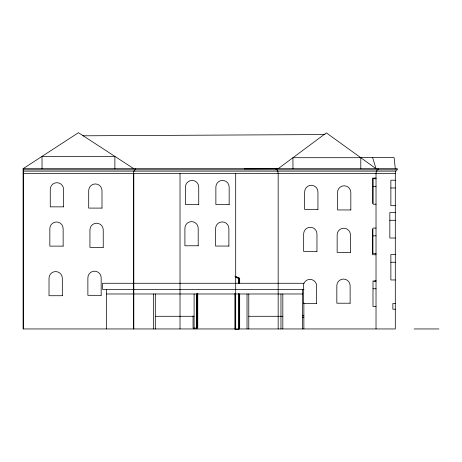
<?xml version="1.0" encoding="UTF-8"?>
<svg xmlns="http://www.w3.org/2000/svg" width="462" height="462" viewBox="0 0 462 462"><rect width="100%" height="100%" fill="white"/><g stroke="black" fill="none" stroke-linecap="round" stroke-linejoin="round"><path stroke-width="0.69" d="M133.784 171.125L133.414 173.545L133.414 328.95M376.391 171.125L376.022 173.545L376.022 328.95M133.807 168.688L78.453 132.71L23.1 168.688L23.1 328.95L395.299 328.95L395.299 173.545L395.668 171.125M82.819 135.805L325.034 134.546M244.323 168.861L278.17 168.688L326.363 132.877L376.022 168.688L372.643 157.652L359.413 157.299M372.643 157.652L394.115 157.652L395.299 168.688M23.1 168.688L397.366 168.688L397.366 169.797L23.597 169.797M23.597 171.125L396.188 171.125L396.188 169.797M23.1 173.545L395.299 173.545M376.022 178.089L372.551 178.089L372.551 203.569M376.022 178.725L373.146 178.725L373.146 204.204L376.022 204.204M395.299 180.209L390.869 180.209L390.869 205.688L395.299 205.688M373.146 186.481L376.022 186.481M390.869 187.965L395.299 187.965M395.299 212.537L389.836 212.537L389.836 238.017L395.299 238.017M389.836 220.287L395.299 220.287M376.022 228.084L372.921 228.084L372.921 253.563L376.022 253.563M372.921 235.839L376.022 235.839M395.299 254.493L390.869 254.493L390.869 279.972L395.299 279.972M376.022 254.753L372.551 254.753L372.551 229.273M390.869 262.249L395.299 262.249M376.022 280.96L373.885 281.225M376.022 281.012L372.996 281.012L372.996 306.497L376.022 306.439M303.979 283.27L102.547 283.27L102.547 289.368L304.042 289.368M372.996 288.767L376.022 288.767M106.606 293.982L302.616 293.982M395.299 303.47L392.862 303.47L392.862 309.217L395.299 309.217M302.616 315.858L303.869 315.858M155.307 316.291L194.104 316.291M248.781 316.291L282.831 316.291M302.616 317.51L303.869 317.51M196.512 327.766L197.765 327.766L197.765 293.607M414.085 328.95L438.9 328.95M235.089 276.27L239.68 278.211L239.68 283.212M235.106 276.547L239.039 278.211L239.039 283.212M235.453 277.171L238.733 278.557L238.733 283.558M277.801 171.125L278.17 173.545L278.17 328.95M378.089 168.688L378.089 169.797M376.911 169.797L376.911 171.125M360.793 168.688L360.793 157.704L292.948 157.704L292.948 168.688M303.869 302.974L303.869 328.95M302.616 289.368L302.616 328.95M282.831 293.982L282.831 328.95M280.965 293.982L280.965 328.95M277.281 169.797L277.281 171.125M276.103 168.688L276.103 169.797M248.781 293.982L248.781 328.95M247.02 293.982L247.02 328.95M239.68 293.936L239.68 328.95M239.039 293.936L239.039 328.95M238.733 293.561L238.733 329.291L234.962 329.291L234.962 293.335M235.701 173.545L235.701 328.95M235.273 293.711L235.273 328.95M197.13 293.607L197.13 327.766M196.945 293.982L196.945 328.95M196.818 293.947L196.818 328.112L193.052 328.112L193.052 315.881M194.104 293.982L194.104 328.95M180.018 173.545L180.018 328.95M155.307 293.982L155.307 328.95M153.638 293.982L153.638 328.95M135.482 168.688L135.482 169.797M134.303 169.797L134.303 171.125M133.807 173.545L133.807 328.95M114.876 168.688L114.876 156.381L42.03 156.381L42.03 168.688M106.606 289.368L106.606 328.95M23.597 168.688L23.597 328.95M198.741 204.574L185.447 204.574L185.447 187.07A6.647 6.647 0 0 1 192.094 180.423A6.647 6.647 0 0 1 198.741 187.07L198.741 204.574M229.164 204.574L215.87 204.574L215.87 187.07A6.647 6.647 0 0 1 222.517 180.423A6.647 6.647 0 0 1 229.164 187.07L229.164 204.574M63.554 206.855L50.26 206.855L50.26 189.351A6.647 6.647 0 0 1 56.907 182.704A6.647 6.647 0 0 1 63.554 189.351L63.554 206.855M101.998 208.091L88.704 208.091L88.704 190.587A6.647 6.647 0 0 1 95.351 183.945A6.647 6.647 0 0 1 101.998 190.587L101.998 208.091M317.937 209.43L304.649 209.43L304.649 191.932A6.647 6.647 0 0 1 311.29 185.285A6.647 6.647 0 0 1 317.937 191.932L317.937 209.43M350.825 209.95L337.531 209.95L337.531 192.446A6.647 6.647 0 0 1 344.178 185.799A6.647 6.647 0 0 1 350.825 192.446L350.825 209.95M198.198 245.778L184.904 245.778L184.904 228.274A6.647 6.647 0 0 1 191.551 221.627A6.647 6.647 0 0 1 198.198 228.274L198.198 245.778M63.138 246.125L49.844 246.125L49.844 228.621A6.647 6.647 0 0 1 56.491 221.974A6.647 6.647 0 0 1 63.138 228.621L63.138 246.125M228.886 246.055L215.598 246.055L215.598 228.551A6.647 6.647 0 0 1 222.245 221.904A6.647 6.647 0 0 1 228.886 228.551L228.886 246.055M103.234 247.361L89.94 247.361L89.94 229.862A6.647 6.647 0 0 1 96.587 223.215A6.647 6.647 0 0 1 103.234 229.862L103.234 247.361M316.961 251.415L303.667 251.415L303.667 233.911A6.647 6.647 0 0 1 310.314 227.264A6.647 6.647 0 0 1 316.961 233.911L316.961 251.415M350.439 252.362L337.144 252.362L337.144 234.858A6.647 6.647 0 0 1 343.792 228.211A6.647 6.647 0 0 1 350.439 234.858L350.439 252.362M101.166 295.316L87.872 295.316L87.872 277.812A6.647 6.647 0 0 1 94.519 271.165A6.647 6.647 0 0 1 101.166 277.812L101.166 295.316M62.312 295.726L49.018 295.726L49.018 278.222A6.647 6.647 0 0 1 55.665 271.575A6.647 6.647 0 0 1 62.312 278.222L62.312 295.726M350.121 303.211L336.833 303.211L336.833 285.707A6.647 6.647 0 0 1 343.474 279.06A6.647 6.647 0 0 1 350.121 285.707L350.121 303.211M316.643 303.522L303.355 303.522L303.355 286.024A6.647 6.647 0 0 1 309.996 279.377A6.647 6.647 0 0 1 316.643 286.024L316.643 303.522"/></g></svg>
